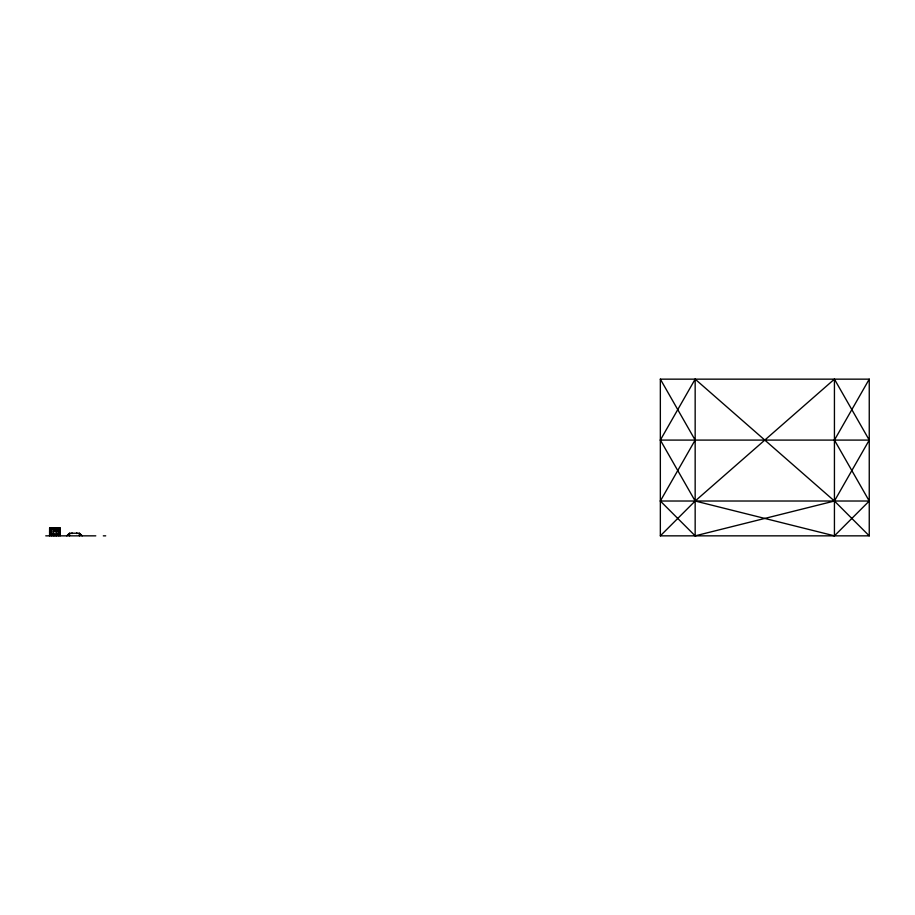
<?xml version="1.0" encoding="UTF-8"?>
<svg xmlns="http://www.w3.org/2000/svg" width="915" height="915" viewBox="0 0 915 915"><rect width="100%" height="100%" fill="white"/><g stroke="black" fill="none" stroke-linecap="round" stroke-linejoin="round"><path stroke-width="1.37" d="M51.091 528.012L50.668 530.38L49.616 531.226M56.021 534.68L58.308 534.097L60.047 531.055L58.308 528.012L49.604 535.847L49.604 528.012L60.047 528.012L60.047 535.847L51.343 528.012L49.604 531.055L51.343 534.097L53.711 534.68M50.474 534.966L49.604 534.097L51.343 531.055L49.604 528.012M60.047 528.012L58.308 531.055L60.047 534.097L59.178 534.966M869.25 379.153L834.434 440.092L869.25 501.02L834.434 535.847L695.16 501.02L660.344 440.092L695.16 379.153L834.434 501.02L869.25 535.847L869.25 379.153L660.344 379.153L660.344 535.847L869.25 535.847M660.344 535.847L695.16 501.02L834.434 379.153L869.25 440.092L834.434 501.02L695.16 535.847L660.344 501.02L695.16 440.092L660.344 379.153M66.715 535.847L69.529 533.228L79.422 533.228L82.236 535.847M49.604 532.324L49.993 528.012M58.571 528.321L55.941 528.893L51.091 528.321M55.232 528.012L57.462 528.012L57.462 528.721L52.189 528.721L52.189 528.012L56.741 528.001M660.344 440.092L869.25 440.092M660.344 501.02L869.25 501.02M52.91 528.001L55.358 528.001L54.831 528.893M49.604 528.321L60.047 528.321M49.616 529.167L51.091 529.167M58.571 528.012L58.571 529.167L60.035 529.167M49.616 530.391L50.668 530.38L50.668 528.012M60.035 530.391L58.995 530.38L58.571 529.167M49.604 531.1L60.047 531.1M60.035 531.226L58.995 530.38L58.995 528.012M59.658 528.012L60.035 532.13M49.604 534.097L60.047 534.097M68.591 534.097L69.529 534.097M79.422 534.097L80.36 534.097M49.604 534.966L60.047 534.966M67.653 534.966L69.529 534.966M79.422 534.966L81.298 534.966M45.75 535.847L95.789 535.847M103.315 535.847L105.705 535.847M834.434 379.153L834.434 535.847M695.16 379.153L695.16 535.847M79.422 533.228L79.422 535.847M76.791 532.885L76.791 533.582M72.022 532.885L72.022 533.582M69.529 533.228L69.529 535.847M58.308 528.012L58.343 535.847M55.941 528.012L55.941 528.893M54.866 534.097L54.866 535.847M53.711 528.012L53.711 528.893M51.343 528.012L51.389 535.847M56.604 534.097L53.127 535.847L53.127 534.097L56.604 535.847L56.604 534.097"/></g></svg>
